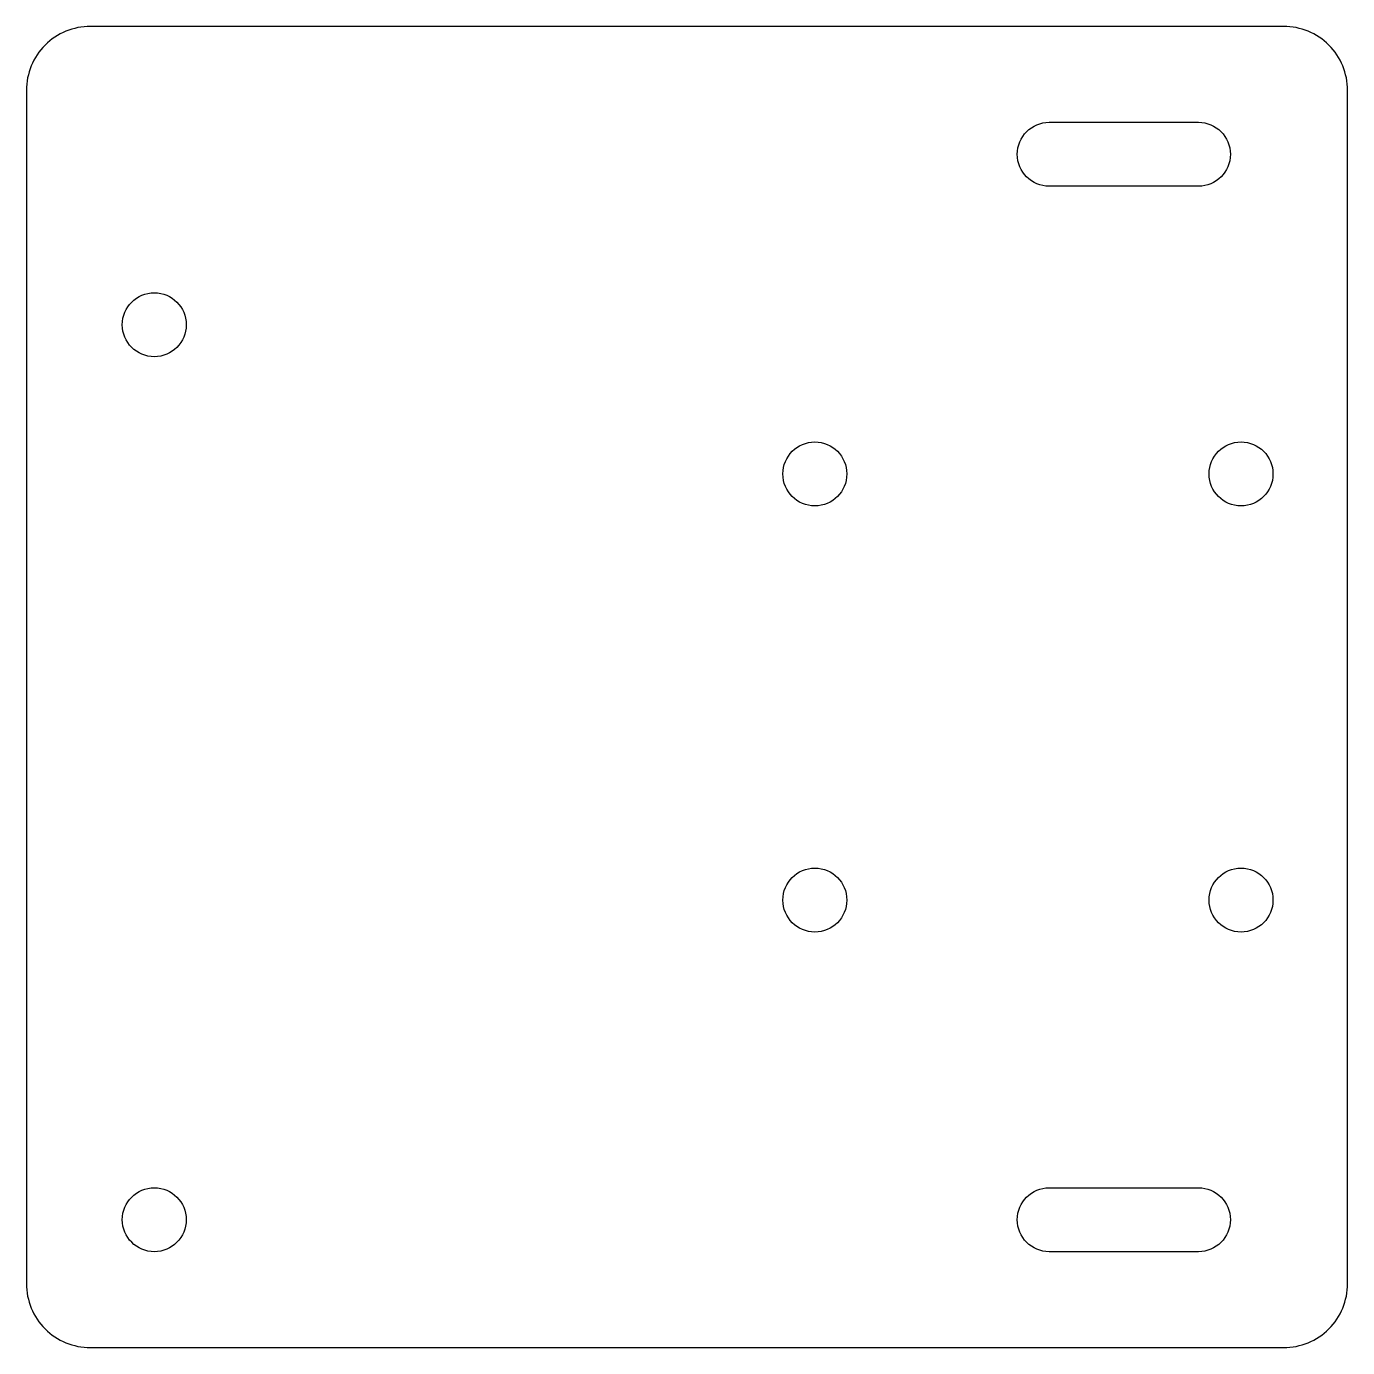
# Model space of a CAD drawing. Header units: millimetres. Extents: x -114 to -52, y -8 to 54.
import ezdxf

# ---------------------------------------------------------------- set-up
doc = ezdxf.new("R2010")
doc.units = ezdxf.units.MM

msp = doc.modelspace()

# ---------------------------------------------------------------- linework, layer by layer
for points in [[(-52, 51, 0.414214), (-55, 54), (-111, 54, 0.414214), (-114, 51), (-114, -5, 0.414214), (-111, -8), (-55, -8, 0.414214), (-52, -5)], [(-66, 49.5), (-59, 49.5, -1), (-59, 46.5), (-66, 46.5, -1)], [(-59, -0.5, -1), (-59, -3.5), (-66, -3.5, -1), (-66, -0.5)]]:
    msp.add_lwpolyline(points, format="xyb", close=True)
for centre in [(-108, 40), (-77, 33), (-57, 33), (-77, 13), (-57, 13), (-108, -2)]:
    msp.add_circle(centre, 1.5)

doc.saveas('drawing.dxf')
